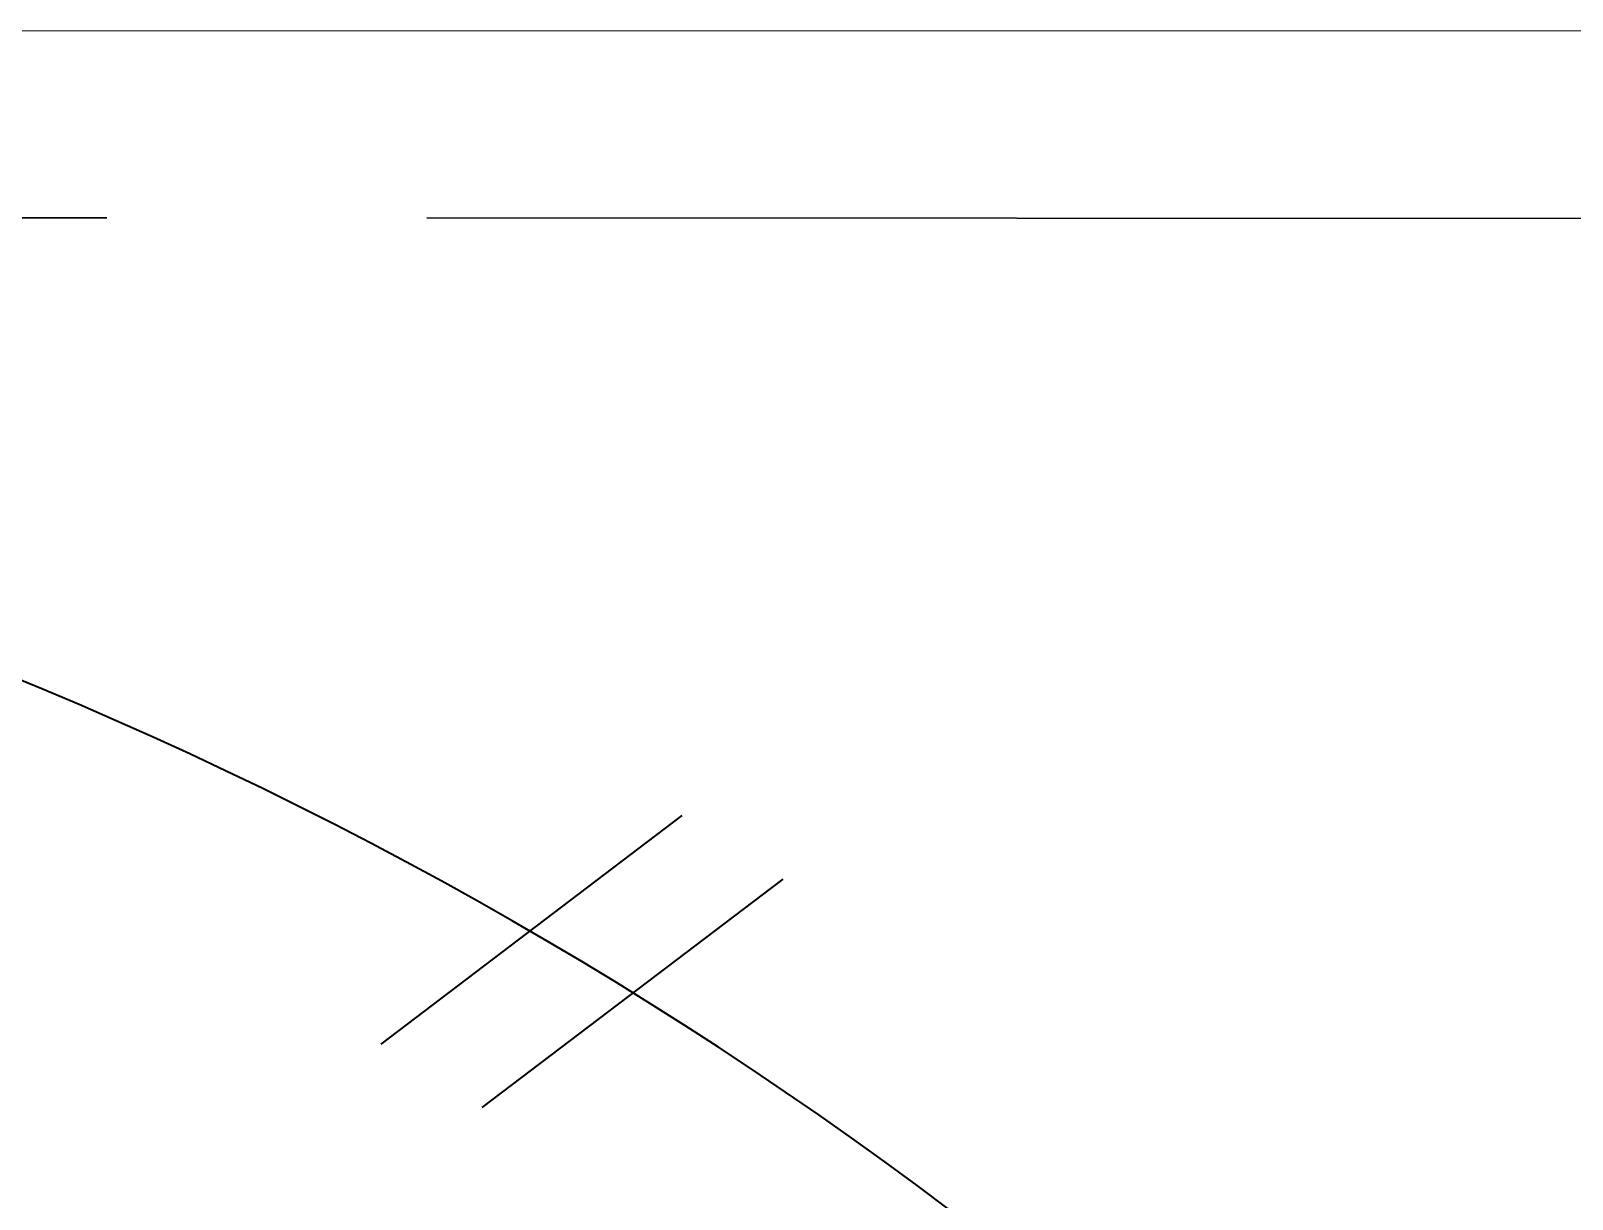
# Model space of a CAD drawing. Header units: metres. Extents: x 14 to 2416, y -346 to 476.
# Drawn here: x 146.7195 to 147.2013, y -82.7861 to -82.421 of the extents above; entities that cross this region are included whole.
import ezdxf

# ---------------------------------------------------------------- set-up
doc = ezdxf.new("R2010")
doc.units = ezdxf.units.M
doc.linetypes.add('0', pattern=[0])
doc.linetypes.add('STYLE_03', pattern=[0.5, 0.416656, -0.083344])
doc.layers.get('0').update_dxf_attribs({"linetype": '0', "lineweight": 20})
for name, color, linetype, lineweight in [('A-ANNO-TEXT', 20, 'Continuous', 13), ('A-WALL', 250, 'Continuous', 20), ('E Salida Luces', 22, 'Continuous', 40), ('E Tuberia Emp Losa', 22, 'Continuous', 40)]:
    doc.layers.add(name, color=color, linetype=linetype, lineweight=lineweight)
doc.layers.add('MAVA Luminarias', color=1, linetype='Continuous')

# ---------------------------------------------------------------- blocks, each defined once
blk = doc.blocks.new('PL BASE 2N NASAS 09')
at = {"layer": 'A-WALL'}
blk.add_line((171.94755, -21.56171), (173.89755, -21.56171), dxfattribs=at)
blk = doc.blocks.new('PL MUEBLES 2N NASAS 09')
blk.add_blockref('PL BASE 2N NASAS 09', (49.91428, 62.71701))
blk = doc.blocks.new('A$C595364de')
blk.add_blockref('PL MUEBLES 2N NASAS 09', (-199.56182, -36.6052))
blk = doc.blocks.new('*U370')
for p, q in [((0.025, 1.368), (-1.049, -1.483)), ((0.987, 1.368), (-0.088, -1.483))]:
    blk.add_line(p, q)
blk = doc.blocks.new('*U689')
at = {"xscale": 0.03937007874015751, "yscale": 0.03937007874015751, "zscale": 0.03937007874015751, "rotation": 57.85770398595091}
blk.add_blockref('*U370', (-0.00127, 0.00224), dxfattribs=at)

msp = doc.modelspace()

# ---------------------------------------------------------------- linework, layer by layer
at = {"layer": 'E Salida Luces'}
msp.add_arc((146.22309, -83.82659), 1.29985, 41.19046, 76.89707, dxfattribs=at)
at = {"layer": 'MAVA Luminarias', "linetype": 'STYLE_03', "lineweight": 30}
msp.add_line((146.32662, -82.47932), (148.3778, -82.48003), dxfattribs=at)

# ---------------------------------------------------------------- block references
at = {"layer": 'A-ANNO-TEXT'}
msp.add_blockref('A$C595364de', (124.07662, -86.97111), dxfattribs=at)
at = {"layer": 'E Tuberia Emp Losa', "xscale": 0.9842519685039484, "yscale": 0.9842519685039484, "zscale": 0.9842519685039484, "rotation": 270}
msp.add_blockref('*U689', (146.89171, -82.71189), dxfattribs=at)

doc.saveas('drawing.dxf')
